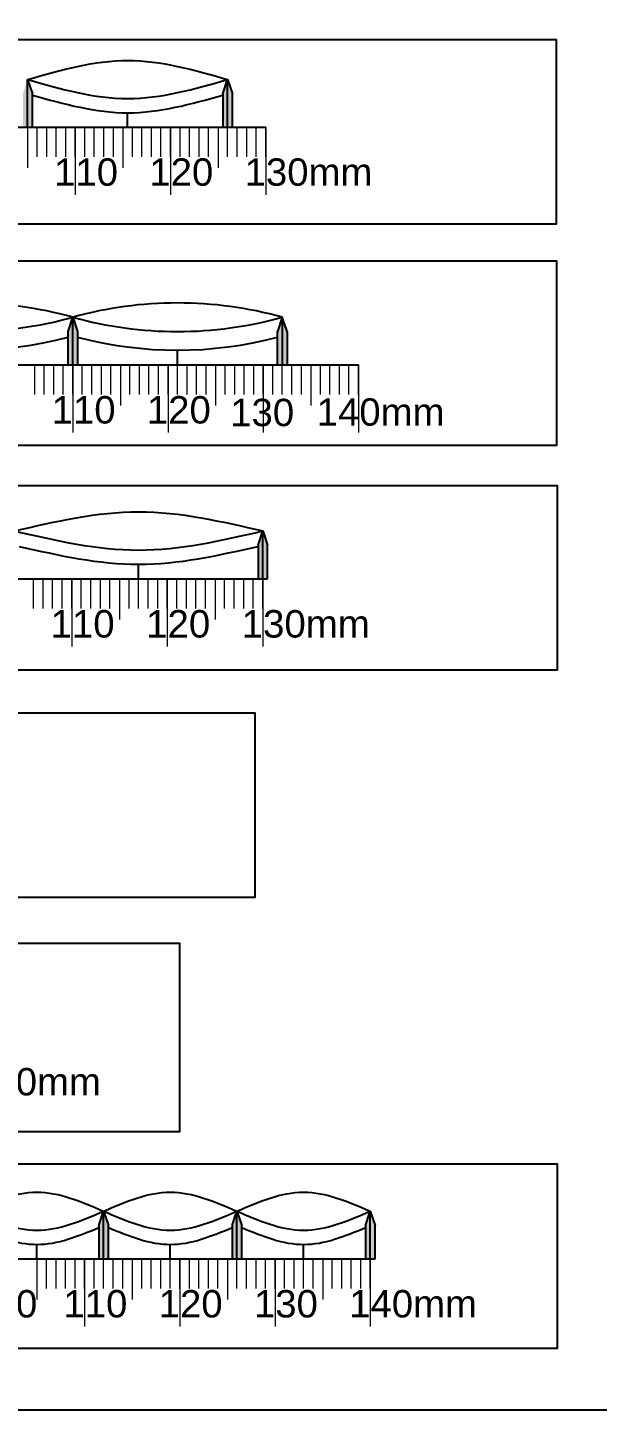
# Model space of a CAD drawing. Header units: millimetres. Extents: x 10828 to 12582, y 10200 to 11457.
# Drawn here: x 11031.4 to 11091.2, y 11157 to 11302.3 of the extents above; entities that cross this region are included whole.
import ezdxf

# ---------------------------------------------------------------- set-up
doc = ezdxf.new("R2010")
doc.units = ezdxf.units.MM
doc.linetypes.add('ACAD_ISO03W100', pattern=[30, 12, -18])
for name, color, linetype, lineweight in [('BTONG', 250, 'Continuous', 30), ('chigioixd', 1, 'ACAD_ISO03W100', 30), ('VATLIEU', 250, 'Continuous', 5)]:
    doc.layers.add(name, color=color, linetype=linetype, lineweight=lineweight)
doc.layers.add('GHICHU', color=7, linetype='Continuous')
doc.styles.add('VN-DIM', font='')
doc.styles.get('VN-DIM').set_extended_font_data('VNI-Helve')

# ---------------------------------------------------------------- blocks, each defined once
blk = doc.blocks.new('*U18')
h = blk.add_hatch(color=3)
h.dxf.hatch_style = 1
h.paths.add_polyline_path([(-21.75, 0.25), (-22.25, 1.75), (-22.25, -3.25), (-21.75, -3.25)])
h.paths.add_polyline_path([(-0.25, 1.75), (-0.75, 0.25), (-0.75, -3.25), (-0.25, -3.25)])
h.paths.add_polyline_path([(0.25, 0.25), (-0.25, 1.75), (-0.25, -3.25), (0.25, -3.25)])
h.paths.add_polyline_path([(21.75, 1.75), (21.25, 0.25), (21.25, -3.25), (21.75, -3.25)])
h.paths.add_polyline_path([(22.25, 0.25), (21.75, 1.75), (21.75, -3.25), (22.25, -3.25)])
for p, q in [((-0.75, 0.25), (-0.25, 1.75)), ((-0.25, -3.25), (-0.25, 1.75)), ((-0.25, 1.75), (0.25, 0.25)), ((21.75, 1.75), (21.25, 0.25)), ((21.75, 1.75), (21.75, -3.25)), ((22.25, 0.25), (21.75, 1.75)), ((-0.75, -3.25), (-0.75, 0.25)), ((0.25, 0.25), (0.25, -3.25)), ((21.25, -3.25), (21.25, 0.25)), ((22.25, 0.25), (22.25, -3.25))]:
    blk.add_line(p, q)
at = {"color": 1}
for p, q in [((-11.25, -3.25), (-11.25, -1.75)), ((10.75, -3.25), (10.75, -1.71)), ((10.75, -3.25), (10.75, -1.75))]:
    blk.add_line(p, q, dxfattribs=at)
for centre, start, end in [((-11.25, -37.83), 74.4697, 105.5303), ((-11.25, -37.83), 74.4697, 105.5303), ((-11.25, -37.83), 74.4697, 105.5303), ((10.75, -37.83), 74.4697, 105.5303), ((10.75, -37.83), 74.4697, 105.5303), ((10.75, -37.83), 74.4697, 105.5303), ((-11.25, 41.33), 254.4697, 285.5303), ((-11.25, 41.33), 254.4697, 285.5303), ((-11.25, 41.33), 254.4697, 285.5303), ((10.75, 41.33), 254.4697, 285.5303), ((10.75, 41.33), 254.4697, 285.5303), ((10.75, 41.33), 254.4697, 285.5303)]:
    blk.add_arc(centre, 41.08, start, end)
at = {"color": 5}
for centre, start, end in [((-11.25, -37.83), 74.4697, 105.5303), ((10.75, 41.33), 254.4697, 285.5303)]:
    blk.add_arc(centre, 41.08, start, end, dxfattribs=at)
at = {"color": 6}
for centre, start, end in [((10.75, -37.83), 74.4697, 105.5303), ((-11.25, 41.33), 254.4697, 285.5303)]:
    blk.add_arc(centre, 41.08, start, end, dxfattribs=at)
at = {"color": 1}
for centre in [(-11.25, 39.37), (10.75, 39.37)]:
    blk.add_arc(centre, 41.08, 255.1922, 284.8078, dxfattribs=at)
blk = doc.blocks.new('*U19')
at = {"color": 0, "linetype": 'ByBlock', "lineweight": -2, "transparency": 16777216}
for p in [(0, 0), (44, 0), (88, 0)]:
    blk.add_blockref('*U18', p, dxfattribs=at)
blk = doc.blocks.new('*U20')
at = {"layer": 'BTONG', "color": 0, "linetype": 'ByBlock', "lineweight": 13, "ltscale": 0.13}
for p, q in [((-4.5, 0.44), (-4.5, 3.56)), ((-3.5, 0.44), (-3.5, 3.56)), ((-2.5, 0.44), (-2.5, 3.56)), ((-1.5, 0.44), (-1.5, 3.56)), ((-0.5, 3.56), (-0.5, -0.72)), ((0.5, 0.44), (0.5, 3.56)), ((1.5, 0.44), (1.5, 3.56)), ((2.5, 0.44), (2.5, 3.56)), ((3.5, 0.44), (3.5, 3.56)), ((4.5, 0.44), (4.5, 3.56))]:
    blk.add_line(p, q, dxfattribs=at)
at = {"layer": 'VATLIEU', "color": 4, "linetype": 'ByBlock', "lineweight": 13, "ltscale": 0.13}
blk.add_line((4.5, 3.56), (4.5, -3.56), dxfattribs=at)
blk = doc.blocks.new('*U21')
at = {"color": 0, "linetype": 'ByBlock', "lineweight": -2, "transparency": 16777216}
for p in [(0, 0), (10, 0)]:
    blk.add_blockref('*U20', p, dxfattribs=at)

msp = doc.modelspace()

# ---------------------------------------------------------------- hatches: boundary and pattern name
h = msp.add_hatch(color=3)
h.dxf.hatch_style = 1
h.paths.add_polyline_path([(11010.86, 11295.38), (11010.36, 11296.88), (11010.36, 11291.88), (11010.86, 11291.88)])
h.paths.add_polyline_path([(11031.36, 11296.88), (11030.86, 11295.38), (11030.86, 11291.88), (11031.36, 11291.88)])
h.paths.add_polyline_path([(11031.86, 11295.38), (11031.36, 11296.88), (11031.36, 11291.88), (11031.86, 11291.88)])
h.paths.add_polyline_path([(11052.36, 11296.88), (11051.86, 11295.38), (11051.86, 11291.88), (11052.36, 11291.88)])
h.paths.add_polyline_path([(11052.86, 11295.38), (11052.36, 11296.88), (11052.36, 11291.88), (11052.86, 11291.88)])
h = msp.add_hatch(color=3)
h.dxf.hatch_style = 1
h.paths.add_polyline_path([(11056.06, 11249.43), (11055.55, 11247.92), (11055.55, 11244.41), (11056.06, 11244.41)])
h.paths.add_polyline_path([(11056.56, 11247.92), (11056.06, 11249.43), (11056.06, 11244.41), (11056.56, 11244.41)])
h = msp.add_hatch(color=3)
h.dxf.hatch_style = 1
h.paths.add_polyline_path([(10927.84, 11176.43), (10927.34, 11177.93), (10927.34, 11172.93), (10927.84, 11172.93)])
h.paths.add_polyline_path([(10941.34, 11177.93), (10940.84, 11176.43), (10940.84, 11172.93), (10941.34, 11172.93)])
h.paths.add_polyline_path([(10941.84, 11176.43), (10941.34, 11177.93), (10941.34, 11172.93), (10941.84, 11172.93)])
h.paths.add_polyline_path([(10955.34, 11177.93), (10954.84, 11176.43), (10954.84, 11172.93), (10955.34, 11172.93)])
h.paths.add_polyline_path([(10955.84, 11176.43), (10955.34, 11177.93), (10955.34, 11172.93), (10955.84, 11172.93)])
h.paths.add_polyline_path([(10969.34, 11177.93), (10968.84, 11176.43), (10968.84, 11172.93), (10969.34, 11172.93)])
h.paths.add_polyline_path([(10969.84, 11176.43), (10969.34, 11177.93), (10969.34, 11172.93), (10969.84, 11172.93)])
h.paths.add_polyline_path([(10983.34, 11177.93), (10982.84, 11176.43), (10982.84, 11172.93), (10983.34, 11172.93)])
h.paths.add_polyline_path([(10983.84, 11176.43), (10983.34, 11177.93), (10983.34, 11172.93), (10983.84, 11172.93)])
h.paths.add_polyline_path([(10997.34, 11177.93), (10996.84, 11176.43), (10996.84, 11172.93), (10997.34, 11172.93)])
h.paths.add_polyline_path([(10997.84, 11176.43), (10997.34, 11177.93), (10997.34, 11172.93), (10997.84, 11172.93)])
h.paths.add_polyline_path([(11011.84, 11176.43), (11011.34, 11177.93), (11011.34, 11172.93), (11011.84, 11172.93)])
h.paths.add_polyline_path([(11011.34, 11177.93), (11010.84, 11176.43), (11010.84, 11172.93), (11011.34, 11172.93)])
h.paths.add_polyline_path([(11025.34, 11177.93), (11024.84, 11176.43), (11024.84, 11172.93), (11025.34, 11172.93)])
h.paths.add_polyline_path([(11025.84, 11176.43), (11025.34, 11177.93), (11025.34, 11172.93), (11025.84, 11172.93)])
h.paths.add_polyline_path([(11039.34, 11177.93), (11038.84, 11176.43), (11038.84, 11172.93), (11039.34, 11172.93)])
h.paths.add_polyline_path([(11039.84, 11176.43), (11039.34, 11177.93), (11039.34, 11172.93), (11039.84, 11172.93)])
h.paths.add_polyline_path([(11053.84, 11176.43), (11053.34, 11177.93), (11053.34, 11172.93), (11053.84, 11172.93)])
h.paths.add_polyline_path([(11053.34, 11177.93), (11052.84, 11176.43), (11052.84, 11172.93), (11053.34, 11172.93)])
h.paths.add_polyline_path([(11067.34, 11177.93), (11066.84, 11176.43), (11066.84, 11172.93), (11067.34, 11172.93)])
h.paths.add_polyline_path([(11067.84, 11176.43), (11067.34, 11177.93), (11067.34, 11172.93), (11067.84, 11172.93)])

# ---------------------------------------------------------------- linework, layer by layer
for p, q in [((11031.36, 11291.88), (11031.36, 11296.88)), ((11031.36, 11296.88), (11031.86, 11295.38)), ((11051.86, 11295.38), (11052.36, 11296.88)), ((11052.36, 11291.88), (11052.36, 11296.88)), ((11052.36, 11296.88), (11052.86, 11295.38)), ((11031.86, 11291.88), (11031.86, 11295.38)), ((11051.86, 11295.38), (11051.86, 11291.88)), ((11052.86, 11291.88), (11052.86, 11295.38)), ((10926.1, 11266.89), (11066.1, 11266.89)), ((11055.55, 11247.92), (11056.06, 11249.43)), ((11056.06, 11244.41), (11056.06, 11249.43)), ((11056.06, 11249.43), (11056.56, 11247.92)), ((11055.55, 11247.92), (11055.55, 11244.41)), ((11056.56, 11244.41), (11056.56, 11247.92)), ((11038.84, 11176.43), (11039.34, 11177.93)), ((11039.34, 11172.93), (11039.34, 11177.93)), ((11039.34, 11177.93), (11039.84, 11176.43)), ((11052.84, 11176.43), (11053.34, 11177.93)), ((11053.34, 11172.93), (11053.34, 11177.93)), ((11053.34, 11177.93), (11053.84, 11176.43)), ((11066.84, 11176.43), (11067.34, 11177.93)), ((11067.34, 11172.93), (11067.34, 11177.93)), ((11067.34, 11177.93), (11067.84, 11176.43)), ((11038.84, 11176.43), (11038.84, 11172.93)), ((11039.84, 11172.93), (11039.84, 11176.43)), ((11052.84, 11176.43), (11052.84, 11172.93)), ((11053.84, 11172.93), (11053.84, 11176.43)), ((11066.84, 11176.43), (11066.84, 11172.93)), ((11067.84, 11172.93), (11067.84, 11176.43))]:
    msp.add_line(p, q)
at = {"color": 1}
for p, q in [((11041.86, 11291.88), (11041.86, 11293.38)), ((11043.01, 11244.41), (11043.01, 11245.92)), ((11032.34, 11172.93), (11032.34, 11174.43)), ((11046.34, 11172.93), (11046.34, 11174.43)), ((11060.34, 11172.93), (11060.34, 11174.43))]:
    msp.add_line(p, q, dxfattribs=at)
at = {"color": 0}
for p, q in [((10926.36, 11291.88), (11056.36, 11291.88)), ((10925.63, 11244.41), (11056.56, 11244.41)), ((10927.34, 11172.93), (11067.84, 11172.93))]:
    msp.add_line(p, q, dxfattribs=at)
for points in [[(10828.25, 11454), (11248.25, 11454), (11248.25, 11157), (10828.25, 11157)], [(10867.25, 11301.1), (11086.86, 11301.1), (11086.86, 11281.69), (10867.25, 11281.69)], [(10867.28, 11277.82), (11086.89, 11277.82), (11086.89, 11258.41), (10867.28, 11258.41)], [(10867.33, 11254.19), (11086.94, 11254.19), (11086.94, 11234.78), (10867.33, 11234.78)], [(10867.33, 11230.32), (11055.2, 11230.32), (11055.2, 11210.91), (10867.33, 11210.91)], [(10867.28, 11206.09), (11047.31, 11206.09), (11047.31, 11186.27), (10867.28, 11186.27)], [(10867.36, 11182.92), (11086.97, 11182.92), (11086.97, 11163.51), (10867.36, 11163.51)]]:
    msp.add_lwpolyline(points, close=True)
at = {"color": 6}
for points in [[(11031.36, 11296.88), (11041.86, 11298.88), (11052.36, 11296.88)], [(11029.97, 11249.43), (11043.01, 11247.42), (11056.06, 11249.43)], [(11025.34, 11177.93), (11032.34, 11179.93), (11039.34, 11177.93)], [(11053.34, 11177.93), (11060.34, 11179.93), (11067.34, 11177.93)], [(11039.34, 11177.93), (11046.34, 11175.93), (11053.34, 11177.93)]]:
    msp.add_spline(points, degree=3, dxfattribs=at)
at = {"color": 5}
for points in [[(11031.36, 11296.88), (11041.86, 11294.88), (11052.36, 11296.88)], [(11029.97, 11249.43), (11043.01, 11251.44), (11056.06, 11249.43)], [(11039.34, 11177.93), (11046.34, 11179.93), (11053.34, 11177.93)], [(11025.34, 11177.93), (11032.34, 11175.93), (11039.34, 11177.93)], [(11053.34, 11177.93), (11060.34, 11175.93), (11067.34, 11177.93)]]:
    msp.add_spline(points, degree=3, dxfattribs=at)
at = {"color": 1}
for points in [[(11031.86, 11295.24), (11035.2, 11294.29), (11041.86, 11292.47), (11048.53, 11294.29), (11051.86, 11295.24)], [(11030.47, 11247.81), (11034.65, 11246.85), (11043.01, 11244.99), (11051.37, 11246.85), (11055.55, 11247.81)], [(11025.84, 11176.22), (11028.01, 11175.3), (11032.34, 11173.57), (11036.67, 11175.3), (11038.84, 11176.22)], [(11039.84, 11176.22), (11042.01, 11175.3), (11046.34, 11173.57), (11050.67, 11175.3), (11052.84, 11176.22)], [(11053.84, 11176.22), (11056.01, 11175.3), (11060.34, 11173.57), (11064.67, 11175.3), (11066.84, 11176.22)]]:
    msp.add_open_spline(points, degree=3, dxfattribs=at)
at = {"layer": 'BTONG', "color": 0, "linetype": 'ByBlock', "lineweight": 13, "ltscale": 0.13}
for p, q in [((11031.36, 11291.88), (11031.36, 11287.6)), ((11032.36, 11288.76), (11032.36, 11291.88)), ((11033.36, 11288.76), (11033.36, 11291.88)), ((11034.36, 11288.76), (11034.36, 11291.88)), ((11035.36, 11288.76), (11035.36, 11291.88)), ((11036.36, 11288.76), (11036.36, 11291.88)), ((11037.36, 11288.76), (11037.36, 11291.88)), ((11038.36, 11288.76), (11038.36, 11291.88)), ((11039.36, 11288.76), (11039.36, 11291.88)), ((11040.36, 11288.76), (11040.36, 11291.88)), ((11041.36, 11291.88), (11041.36, 11287.6)), ((11042.36, 11288.76), (11042.36, 11291.88)), ((11043.36, 11288.76), (11043.36, 11291.88)), ((11044.36, 11288.76), (11044.36, 11291.88)), ((11045.36, 11288.76), (11045.36, 11291.88)), ((11046.36, 11288.76), (11046.36, 11291.88)), ((11047.36, 11288.76), (11047.36, 11291.88)), ((11048.36, 11288.76), (11048.36, 11291.88)), ((11049.36, 11288.76), (11049.36, 11291.88)), ((11050.36, 11288.76), (11050.36, 11291.88)), ((11051.36, 11291.88), (11051.36, 11287.6)), ((11052.36, 11288.76), (11052.36, 11291.88)), ((11053.36, 11288.76), (11053.36, 11291.88)), ((11054.36, 11288.76), (11054.36, 11291.88)), ((11055.36, 11288.76), (11055.36, 11291.88)), ((11056.36, 11288.76), (11056.36, 11291.88)), ((11032.1, 11263.77), (11032.1, 11266.89)), ((11033.1, 11263.77), (11033.1, 11266.89)), ((11034.1, 11263.77), (11034.1, 11266.89)), ((11035.1, 11263.77), (11035.1, 11266.89)), ((11036.1, 11263.77), (11036.1, 11266.89)), ((11037.1, 11263.77), (11037.1, 11266.89)), ((11038.1, 11263.77), (11038.1, 11266.89)), ((11039.1, 11263.77), (11039.1, 11266.89)), ((11040.1, 11263.77), (11040.1, 11266.89)), ((11041.1, 11266.89), (11041.1, 11262.61)), ((11042.1, 11263.77), (11042.1, 11266.89)), ((11043.1, 11263.77), (11043.1, 11266.89)), ((11044.1, 11263.77), (11044.1, 11266.89)), ((11045.1, 11263.77), (11045.1, 11266.89)), ((11046.1, 11263.77), (11046.1, 11266.89)), ((11031.98, 11241.28), (11031.98, 11244.41)), ((11032.98, 11241.28), (11032.98, 11244.41)), ((11033.98, 11241.28), (11033.98, 11244.41)), ((11034.99, 11241.28), (11034.99, 11244.41)), ((11035.99, 11241.28), (11035.99, 11244.41)), ((11036.99, 11241.28), (11036.99, 11244.41)), ((11038, 11241.28), (11038, 11244.41)), ((11039, 11241.28), (11039, 11244.41)), ((11040, 11241.28), (11040, 11244.41)), ((11041.01, 11244.41), (11041.01, 11240.11)), ((11042.01, 11241.28), (11042.01, 11244.41)), ((11043.01, 11241.28), (11043.01, 11244.41)), ((11044.02, 11241.28), (11044.02, 11244.41)), ((11045.02, 11241.28), (11045.02, 11244.41)), ((11046.02, 11241.28), (11046.02, 11244.41)), ((11047.03, 11241.28), (11047.03, 11244.41)), ((11048.03, 11241.28), (11048.03, 11244.41)), ((11049.03, 11241.28), (11049.03, 11244.41)), ((11050.04, 11241.28), (11050.04, 11244.41)), ((11051.04, 11244.41), (11051.04, 11240.11)), ((11052.04, 11241.28), (11052.04, 11244.41)), ((11053.05, 11241.28), (11053.05, 11244.41)), ((11054.05, 11241.28), (11054.05, 11244.41)), ((11055.05, 11241.28), (11055.05, 11244.41)), ((11056.06, 11241.28), (11056.06, 11244.41)), ((11032.34, 11172.93), (11032.34, 11168.65)), ((11033.34, 11169.81), (11033.34, 11172.93)), ((11034.34, 11169.81), (11034.34, 11172.93)), ((11035.34, 11169.81), (11035.34, 11172.93)), ((11036.34, 11169.81), (11036.34, 11172.93)), ((11037.34, 11169.81), (11037.34, 11172.93)), ((11038.34, 11169.81), (11038.34, 11172.93)), ((11039.34, 11169.81), (11039.34, 11172.93)), ((11040.34, 11169.81), (11040.34, 11172.93)), ((11041.34, 11169.81), (11041.34, 11172.93)), ((11042.34, 11172.93), (11042.34, 11168.65)), ((11043.34, 11169.81), (11043.34, 11172.93)), ((11044.34, 11169.81), (11044.34, 11172.93)), ((11045.34, 11169.81), (11045.34, 11172.93)), ((11046.34, 11169.81), (11046.34, 11172.93)), ((11047.34, 11169.81), (11047.34, 11172.93)), ((11048.34, 11169.81), (11048.34, 11172.93)), ((11049.34, 11169.81), (11049.34, 11172.93)), ((11050.34, 11169.81), (11050.34, 11172.93)), ((11051.34, 11169.81), (11051.34, 11172.93)), ((11052.34, 11172.93), (11052.34, 11168.65)), ((11053.34, 11169.81), (11053.34, 11172.93)), ((11054.34, 11169.81), (11054.34, 11172.93)), ((11055.34, 11169.81), (11055.34, 11172.93)), ((11056.34, 11169.81), (11056.34, 11172.93)), ((11057.34, 11169.81), (11057.34, 11172.93)), ((11058.34, 11169.81), (11058.34, 11172.93)), ((11059.34, 11169.81), (11059.34, 11172.93)), ((11060.34, 11169.81), (11060.34, 11172.93)), ((11061.34, 11169.81), (11061.34, 11172.93)), ((11062.34, 11172.93), (11062.34, 11168.65)), ((11063.34, 11169.81), (11063.34, 11172.93)), ((11064.34, 11169.81), (11064.34, 11172.93)), ((11065.34, 11169.81), (11065.34, 11172.93)), ((11066.34, 11169.81), (11066.34, 11172.93)), ((11067.34, 11169.81), (11067.34, 11172.93))]:
    msp.add_line(p, q, dxfattribs=at)
at = {"layer": 'VATLIEU', "color": 4, "linetype": 'ByBlock', "lineweight": 13, "ltscale": 0.13}
for p, q in [((11036.36, 11291.88), (11036.36, 11284.76)), ((11046.36, 11291.88), (11046.36, 11284.76)), ((11056.36, 11291.88), (11056.36, 11284.76)), ((11036.1, 11266.89), (11036.1, 11259.77)), ((11046.1, 11266.89), (11046.1, 11259.77)), ((11035.99, 11244.41), (11035.99, 11237.27)), ((11046.02, 11244.41), (11046.02, 11237.27)), ((11056.06, 11244.41), (11056.06, 11237.27)), ((11037.34, 11172.93), (11037.34, 11165.81)), ((11047.34, 11172.93), (11047.34, 11165.81)), ((11057.34, 11172.93), (11057.34, 11165.81)), ((11067.34, 11172.93), (11067.34, 11165.81))]:
    msp.add_line(p, q, dxfattribs=at)

# ---------------------------------------------------------------- block references
for name, p in [('*U19', (10948.35, 11270.14)), ('*U21', (11051.6, 11263.33))]:
    msp.add_blockref(name, p)

# ---------------------------------------------------------------- texts
at = {"layer": 'chigioixd', "color": 1, "linetype": 'ByBlock', "ltscale": 0.13, "insert": (11025.64, 11192.98), "char_height": 2.88, "attachment_point": 1, "style": 'VN-DIM'}
msp.add_mtext('{\\C0;100mm}', dxfattribs=at)
at = {"layer": 'chigioixd', "color": 0, "linetype": 'ByBlock', "lineweight": -2, "ltscale": 0.13, "insert": (11025.66, 11169.64), "char_height": 2.88, "attachment_point": 1, "style": 'VN-DIM'}
msp.add_mtext('100', dxfattribs=at)
at = {"layer": 'GHICHU', "color": 0, "style": 'VN-DIM'}
for s, height, p in [('110', 2.88, (11034.14, 11285.71)), ('120', 2.88, (11044.14, 11285.71)), ('130mm', 2.88, (11054.14, 11285.71)), ('110', 2.88, (11033.88, 11260.72)), ('120', 2.88, (11043.88, 11260.72)), ('130', 2.88, (11052.63, 11260.44)), ('140mm', 2.88, (11061.71, 11260.49)), ('110', 2.889, (11033.76, 11238.22)), ('120', 2.889, (11043.8, 11238.22)), ('130mm', 2.889, (11053.83, 11238.22))]:
    msp.add_text(s, height=height, dxfattribs=at).set_placement(p)
at = {"layer": 'GHICHU', "lineweight": -2, "char_height": 2.88, "attachment_point": 1, "style": 'VN-DIM'}
for s, insert in [('110', (11035.12, 11169.64)), ('120', (11045.12, 11169.64)), ('130', (11055.12, 11169.64)), ('140mm', (11065.12, 11169.64))]:
    msp.add_mtext(s, dxfattribs=dict(at, insert=insert))

doc.saveas('drawing.dxf')
